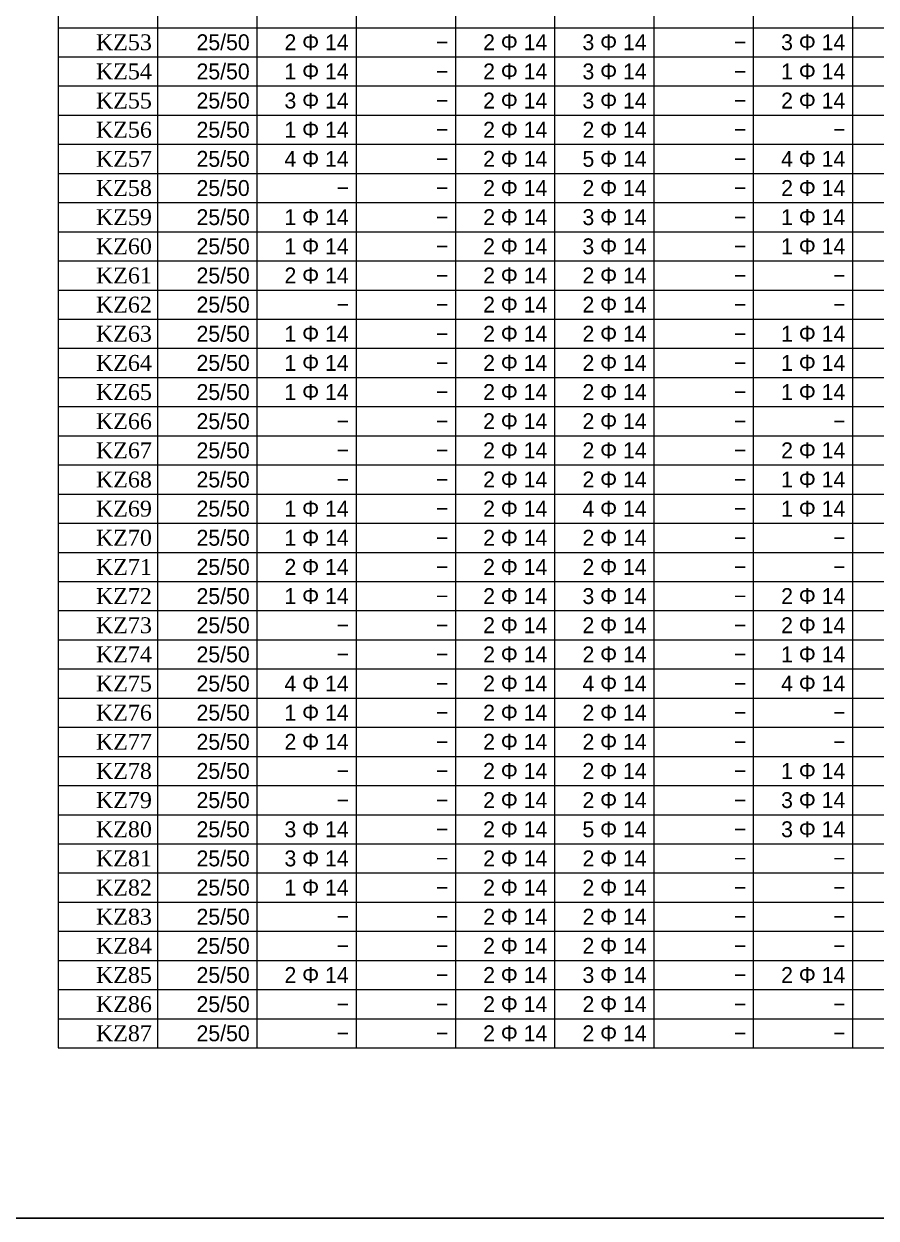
# Model space of a CAD drawing. Header units: millimetres. Extents: x 2232 to 85269, y -3593 to 5869.
# Drawn here: x 30451 to 31030, y -3593 to -2782 of the extents above; entities that cross this region are included whole.
import ezdxf

# ---------------------------------------------------------------- set-up
doc = ezdxf.new("R2010")
doc.units = ezdxf.units.MM
doc.layers.add('Donatı Metraj Tablosu', color=7, linetype='Continuous')
doc.layers.add('Standart', color=7, linetype='Continuous')
doc.styles.add('symbol_1_18', font='symbol.ttf', dxfattribs={"height": 0.2})
doc.styles.add('times new roman_1_18', font='times.ttf', dxfattribs={"height": 0.2})

# ---------------------------------------------------------------- blocks, each defined once
blk = doc.blocks.new('IDE212Entity7341')
at = {"layer": 'Donatı Metraj Tablosu', "color": 1, "linetype": 'Continuous', "lineweight": 5}
for points in [[(28798, 774.4), (28798, 0)], [(28828, 774.4), (28828, 0)], [(28858, 774.4), (28858, 0)], [(28888, 774.4), (28888, 0)], [(28918, 774.4), (28918, 0)], [(28948, 774.4), (28948, 0)], [(28978, 774.4), (28978, 0)], [(29008, 774.4), (29008, 0)], [(29038, 774.4), (29038, 0)], [(28798, 308), (29138, 308)], [(28798, 299.2), (29138, 299.2)], [(28798, 290.4), (29138, 290.4)], [(28798, 281.6), (29138, 281.6)], [(28798, 272.8), (29138, 272.8)], [(28798, 264), (29138, 264)], [(28798, 255.2), (29138, 255.2)], [(28798, 246.4), (29138, 246.4)], [(28798, 237.6), (29138, 237.6)], [(28798, 228.8), (29138, 228.8)], [(28798, 220), (29138, 220)], [(28798, 211.2), (29138, 211.2)], [(28798, 202.4), (29138, 202.4)], [(28798, 193.6), (29138, 193.6)], [(28798, 184.8), (29138, 184.8)], [(28798, 176), (29138, 176)], [(28798, 167.2), (29138, 167.2)], [(28798, 158.4), (29138, 158.4)], [(28798, 149.6), (29138, 149.6)], [(28798, 140.8), (29138, 140.8)], [(28798, 132), (29138, 132)], [(28798, 123.2), (29138, 123.2)], [(28798, 114.4), (29138, 114.4)], [(28798, 105.6), (29138, 105.6)], [(28798, 96.8), (29138, 96.8)], [(28798, 88), (29138, 88)], [(28798, 79.2), (29138, 79.2)], [(28798, 70.4), (29138, 70.4)], [(28798, 61.6), (29138, 61.6)], [(28798, 52.8), (29138, 52.8)], [(28798, 44), (29138, 44)], [(28798, 35.2), (29138, 35.2)], [(28798, 26.4), (29138, 26.4)], [(28798, 17.6), (29138, 17.6)], [(28798, 8.8), (29138, 8.8)], [(28798, 0), (29138, 0)]]:
    blk.add_lwpolyline(points, dxfattribs=at)
for s, style, p in [('KZ53', 'times new roman_1_18', (28809.44, 301.2)), ('25/50', 'symbol_1_18', (28839.83, 301.2)), ('2 F 14', 'symbol_1_18', (28866.39, 301.2)), ('-', 'symbol_1_18', (28912.1, 301.2)), ('2 F 14', 'symbol_1_18', (28926.39, 301.2)), ('3 F 14', 'symbol_1_18', (28956.39, 301.2)), ('-', 'symbol_1_18', (29002.1, 301.2)), ('3 F 14', 'symbol_1_18', (29016.39, 301.2)), ('KZ54', 'times new roman_1_18', (28809.44, 292.4)), ('25/50', 'symbol_1_18', (28839.83, 292.4)), ('1 F 14', 'symbol_1_18', (28866.39, 292.4)), ('2 F 14', 'symbol_1_18', (28926.39, 292.4)), ('3 F 14', 'symbol_1_18', (28956.39, 292.4)), ('1 F 14', 'symbol_1_18', (29016.39, 292.4)), ('-', 'symbol_1_18', (28912.1, 292.4)), ('-', 'symbol_1_18', (29002.1, 292.4)), ('25/50', 'symbol_1_18', (28839.83, 283.6)), ('3 F 14', 'symbol_1_18', (28866.39, 283.6)), ('2 F 14', 'symbol_1_18', (28926.39, 283.6)), ('3 F 14', 'symbol_1_18', (28956.39, 283.6)), ('2 F 14', 'symbol_1_18', (29016.39, 283.6)), ('KZ55', 'times new roman_1_18', (28809.44, 283.6)), ('-', 'symbol_1_18', (28912.1, 283.6)), ('-', 'symbol_1_18', (29002.1, 283.6)), ('KZ56', 'times new roman_1_18', (28809.44, 274.8)), ('25/50', 'symbol_1_18', (28839.83, 274.8)), ('1 F 14', 'symbol_1_18', (28866.39, 274.8)), ('2 F 14', 'symbol_1_18', (28926.39, 274.8)), ('2 F 14', 'symbol_1_18', (28956.39, 274.8)), ('-', 'symbol_1_18', (28912.1, 274.8)), ('-', 'symbol_1_18', (29002.1, 274.8)), ('-', 'symbol_1_18', (29032.1, 274.8)), ('KZ57', 'times new roman_1_18', (28809.44, 266)), ('25/50', 'symbol_1_18', (28839.83, 266)), ('4 F 14', 'symbol_1_18', (28866.39, 266)), ('2 F 14', 'symbol_1_18', (28926.39, 266)), ('5 F 14', 'symbol_1_18', (28956.39, 266)), ('4 F 14', 'symbol_1_18', (29016.39, 266)), ('-', 'symbol_1_18', (28912.1, 266)), ('-', 'symbol_1_18', (29002.1, 266)), ('KZ58', 'times new roman_1_18', (28809.44, 257.2)), ('25/50', 'symbol_1_18', (28839.83, 257.2)), ('-', 'symbol_1_18', (28882.1, 257.2)), ('-', 'symbol_1_18', (28912.1, 257.2)), ('2 F 14', 'symbol_1_18', (28926.39, 257.2)), ('2 F 14', 'symbol_1_18', (28956.39, 257.2)), ('-', 'symbol_1_18', (29002.1, 257.2)), ('2 F 14', 'symbol_1_18', (29016.39, 257.2)), ('KZ59', 'times new roman_1_18', (28809.44, 248.4)), ('25/50', 'symbol_1_18', (28839.83, 248.4)), ('1 F 14', 'symbol_1_18', (28866.39, 248.4)), ('2 F 14', 'symbol_1_18', (28926.39, 248.4)), ('3 F 14', 'symbol_1_18', (28956.39, 248.4)), ('1 F 14', 'symbol_1_18', (29016.39, 248.4)), ('-', 'symbol_1_18', (28912.1, 248.4)), ('-', 'symbol_1_18', (29002.1, 248.4)), ('KZ60', 'times new roman_1_18', (28809.44, 239.6)), ('25/50', 'symbol_1_18', (28839.83, 239.6)), ('1 F 14', 'symbol_1_18', (28866.39, 239.6)), ('-', 'symbol_1_18', (28912.1, 239.6)), ('2 F 14', 'symbol_1_18', (28926.39, 239.6)), ('3 F 14', 'symbol_1_18', (28956.39, 239.6)), ('-', 'symbol_1_18', (29002.1, 239.6)), ('1 F 14', 'symbol_1_18', (29016.39, 239.6)), ('KZ61', 'times new roman_1_18', (28809.44, 230.8)), ('25/50', 'symbol_1_18', (28839.83, 230.8)), ('2 F 14', 'symbol_1_18', (28866.39, 230.8)), ('2 F 14', 'symbol_1_18', (28926.39, 230.8)), ('2 F 14', 'symbol_1_18', (28956.39, 230.8)), ('-', 'symbol_1_18', (28912.1, 230.8)), ('-', 'symbol_1_18', (29002.1, 230.8)), ('-', 'symbol_1_18', (29032.1, 230.8)), ('KZ62', 'times new roman_1_18', (28809.44, 222)), ('25/50', 'symbol_1_18', (28839.83, 222)), ('-', 'symbol_1_18', (28882.1, 222)), ('-', 'symbol_1_18', (28912.1, 222)), ('2 F 14', 'symbol_1_18', (28926.39, 222)), ('2 F 14', 'symbol_1_18', (28956.39, 222)), ('-', 'symbol_1_18', (29002.1, 222)), ('-', 'symbol_1_18', (29032.1, 222)), ('KZ63', 'times new roman_1_18', (28809.44, 213.2)), ('25/50', 'symbol_1_18', (28839.83, 213.2)), ('1 F 14', 'symbol_1_18', (28866.39, 213.2)), ('2 F 14', 'symbol_1_18', (28926.39, 213.2)), ('2 F 14', 'symbol_1_18', (28956.39, 213.2)), ('1 F 14', 'symbol_1_18', (29016.39, 213.2)), ('-', 'symbol_1_18', (28912.1, 213.2)), ('-', 'symbol_1_18', (29002.1, 213.2)), ('KZ64', 'times new roman_1_18', (28809.44, 204.4)), ('25/50', 'symbol_1_18', (28839.83, 204.4)), ('1 F 14', 'symbol_1_18', (28866.39, 204.4)), ('2 F 14', 'symbol_1_18', (28926.39, 204.4)), ('2 F 14', 'symbol_1_18', (28956.39, 204.4)), ('1 F 14', 'symbol_1_18', (29016.39, 204.4)), ('-', 'symbol_1_18', (28912.1, 204.4)), ('-', 'symbol_1_18', (29002.1, 204.4)), ('KZ65', 'times new roman_1_18', (28809.44, 195.6)), ('25/50', 'symbol_1_18', (28839.83, 195.6)), ('1 F 14', 'symbol_1_18', (28866.39, 195.6)), ('2 F 14', 'symbol_1_18', (28926.39, 195.6)), ('2 F 14', 'symbol_1_18', (28956.39, 195.6)), ('1 F 14', 'symbol_1_18', (29016.39, 195.6)), ('-', 'symbol_1_18', (28912.1, 195.6)), ('-', 'symbol_1_18', (29002.1, 195.6)), ('KZ66', 'times new roman_1_18', (28809.44, 186.8)), ('25/50', 'symbol_1_18', (28839.83, 186.8)), ('2 F 14', 'symbol_1_18', (28926.39, 186.8)), ('2 F 14', 'symbol_1_18', (28956.39, 186.8)), ('-', 'symbol_1_18', (28882.1, 186.8)), ('-', 'symbol_1_18', (28912.1, 186.8)), ('-', 'symbol_1_18', (29002.1, 186.8)), ('-', 'symbol_1_18', (29032.1, 186.8)), ('KZ67', 'times new roman_1_18', (28809.44, 178)), ('25/50', 'symbol_1_18', (28839.83, 178)), ('-', 'symbol_1_18', (28882.1, 178)), ('-', 'symbol_1_18', (28912.1, 178)), ('2 F 14', 'symbol_1_18', (28926.39, 178)), ('2 F 14', 'symbol_1_18', (28956.39, 178)), ('-', 'symbol_1_18', (29002.1, 178)), ('2 F 14', 'symbol_1_18', (29016.39, 178)), ('KZ68', 'times new roman_1_18', (28809.44, 169.2)), ('25/50', 'symbol_1_18', (28839.83, 169.2)), ('2 F 14', 'symbol_1_18', (28926.39, 169.2)), ('2 F 14', 'symbol_1_18', (28956.39, 169.2)), ('1 F 14', 'symbol_1_18', (29016.39, 169.2)), ('-', 'symbol_1_18', (28882.1, 169.2)), ('-', 'symbol_1_18', (28912.1, 169.2)), ('-', 'symbol_1_18', (29002.1, 169.2)), ('KZ69', 'times new roman_1_18', (28809.44, 160.4)), ('25/50', 'symbol_1_18', (28839.83, 160.4)), ('1 F 14', 'symbol_1_18', (28866.39, 160.4)), ('-', 'symbol_1_18', (28912.1, 160.4)), ('2 F 14', 'symbol_1_18', (28926.39, 160.4)), ('4 F 14', 'symbol_1_18', (28956.39, 160.4)), ('-', 'symbol_1_18', (29002.1, 160.4)), ('1 F 14', 'symbol_1_18', (29016.39, 160.4)), ('KZ70', 'times new roman_1_18', (28809.44, 151.6)), ('25/50', 'symbol_1_18', (28839.83, 151.6)), ('1 F 14', 'symbol_1_18', (28866.39, 151.6)), ('2 F 14', 'symbol_1_18', (28926.39, 151.6)), ('2 F 14', 'symbol_1_18', (28956.39, 151.6)), ('-', 'symbol_1_18', (28912.1, 151.6)), ('-', 'symbol_1_18', (29002.1, 151.6)), ('-', 'symbol_1_18', (29032.1, 151.6)), ('25/50', 'symbol_1_18', (28839.83, 142.8)), ('KZ71', 'times new roman_1_18', (28809.44, 142.8)), ('2 F 14', 'symbol_1_18', (28866.39, 142.8)), ('-', 'symbol_1_18', (28912.1, 142.8)), ('2 F 14', 'symbol_1_18', (28926.39, 142.8)), ('2 F 14', 'symbol_1_18', (28956.39, 142.8)), ('-', 'symbol_1_18', (29002.1, 142.8)), ('-', 'symbol_1_18', (29032.1, 142.8)), ('KZ72', 'times new roman_1_18', (28809.44, 134)), ('25/50', 'symbol_1_18', (28839.83, 134)), ('1 F 14', 'symbol_1_18', (28866.39, 134)), ('2 F 14', 'symbol_1_18', (28926.39, 134)), ('3 F 14', 'symbol_1_18', (28956.39, 134)), ('2 F 14', 'symbol_1_18', (29016.39, 134)), ('-', 'symbol_1_18', (28912.1, 134)), ('-', 'symbol_1_18', (29002.1, 134)), ('KZ73', 'times new roman_1_18', (28809.44, 125.2)), ('25/50', 'symbol_1_18', (28839.83, 125.2)), ('2 F 14', 'symbol_1_18', (28926.39, 125.2)), ('2 F 14', 'symbol_1_18', (28956.39, 125.2)), ('2 F 14', 'symbol_1_18', (29016.39, 125.2)), ('-', 'symbol_1_18', (28882.1, 125.2)), ('-', 'symbol_1_18', (28912.1, 125.2)), ('-', 'symbol_1_18', (29002.1, 125.2)), ('KZ74', 'times new roman_1_18', (28809.44, 116.4)), ('25/50', 'symbol_1_18', (28839.83, 116.4)), ('2 F 14', 'symbol_1_18', (28926.39, 116.4)), ('2 F 14', 'symbol_1_18', (28956.39, 116.4)), ('1 F 14', 'symbol_1_18', (29016.39, 116.4)), ('-', 'symbol_1_18', (28882.1, 116.4)), ('-', 'symbol_1_18', (28912.1, 116.4)), ('-', 'symbol_1_18', (29002.1, 116.4)), ('KZ75', 'times new roman_1_18', (28809.44, 107.6)), ('25/50', 'symbol_1_18', (28839.83, 107.6)), ('4 F 14', 'symbol_1_18', (28866.39, 107.6)), ('2 F 14', 'symbol_1_18', (28926.39, 107.6)), ('4 F 14', 'symbol_1_18', (28956.39, 107.6)), ('4 F 14', 'symbol_1_18', (29016.39, 107.6)), ('-', 'symbol_1_18', (28912.1, 107.6)), ('-', 'symbol_1_18', (29002.1, 107.6)), ('KZ76', 'times new roman_1_18', (28809.44, 98.8)), ('25/50', 'symbol_1_18', (28839.83, 98.8)), ('1 F 14', 'symbol_1_18', (28866.39, 98.8)), ('-', 'symbol_1_18', (28912.1, 98.8)), ('2 F 14', 'symbol_1_18', (28926.39, 98.8)), ('2 F 14', 'symbol_1_18', (28956.39, 98.8)), ('-', 'symbol_1_18', (29002.1, 98.8)), ('-', 'symbol_1_18', (29032.1, 98.8)), ('KZ77', 'times new roman_1_18', (28809.44, 90)), ('25/50', 'symbol_1_18', (28839.83, 90)), ('2 F 14', 'symbol_1_18', (28866.39, 90)), ('2 F 14', 'symbol_1_18', (28926.39, 90)), ('2 F 14', 'symbol_1_18', (28956.39, 90)), ('-', 'symbol_1_18', (28912.1, 90)), ('-', 'symbol_1_18', (29002.1, 90)), ('-', 'symbol_1_18', (29032.1, 90)), ('KZ78', 'times new roman_1_18', (28809.44, 81.2)), ('25/50', 'symbol_1_18', (28839.83, 81.2)), ('-', 'symbol_1_18', (28882.1, 81.2)), ('-', 'symbol_1_18', (28912.1, 81.2)), ('2 F 14', 'symbol_1_18', (28926.39, 81.2)), ('2 F 14', 'symbol_1_18', (28956.39, 81.2)), ('-', 'symbol_1_18', (29002.1, 81.2)), ('1 F 14', 'symbol_1_18', (29016.39, 81.2)), ('KZ79', 'times new roman_1_18', (28809.44, 72.4)), ('25/50', 'symbol_1_18', (28839.83, 72.4)), ('2 F 14', 'symbol_1_18', (28926.39, 72.4)), ('2 F 14', 'symbol_1_18', (28956.39, 72.4)), ('3 F 14', 'symbol_1_18', (29016.39, 72.4)), ('-', 'symbol_1_18', (28882.1, 72.4)), ('-', 'symbol_1_18', (28912.1, 72.4)), ('-', 'symbol_1_18', (29002.1, 72.4)), ('25/50', 'symbol_1_18', (28839.83, 63.6)), ('KZ80', 'times new roman_1_18', (28809.44, 63.6)), ('3 F 14', 'symbol_1_18', (28866.39, 63.6)), ('-', 'symbol_1_18', (28912.1, 63.6)), ('2 F 14', 'symbol_1_18', (28926.39, 63.6)), ('5 F 14', 'symbol_1_18', (28956.39, 63.6)), ('-', 'symbol_1_18', (29002.1, 63.6)), ('3 F 14', 'symbol_1_18', (29016.39, 63.6)), ('KZ81', 'times new roman_1_18', (28809.44, 54.8)), ('25/50', 'symbol_1_18', (28839.83, 54.8)), ('3 F 14', 'symbol_1_18', (28866.39, 54.8)), ('2 F 14', 'symbol_1_18', (28926.39, 54.8)), ('2 F 14', 'symbol_1_18', (28956.39, 54.8)), ('-', 'symbol_1_18', (28912.1, 54.8)), ('-', 'symbol_1_18', (29002.1, 54.8)), ('-', 'symbol_1_18', (29032.1, 54.8)), ('KZ82', 'times new roman_1_18', (28809.44, 46)), ('25/50', 'symbol_1_18', (28839.83, 46)), ('1 F 14', 'symbol_1_18', (28866.39, 46)), ('2 F 14', 'symbol_1_18', (28926.39, 46)), ('2 F 14', 'symbol_1_18', (28956.39, 46)), ('-', 'symbol_1_18', (28912.1, 46)), ('-', 'symbol_1_18', (29002.1, 46)), ('-', 'symbol_1_18', (29032.1, 46)), ('KZ83', 'times new roman_1_18', (28809.44, 37.2)), ('25/50', 'symbol_1_18', (28839.83, 37.2)), ('-', 'symbol_1_18', (28882.1, 37.2)), ('-', 'symbol_1_18', (28912.1, 37.2)), ('2 F 14', 'symbol_1_18', (28926.39, 37.2)), ('2 F 14', 'symbol_1_18', (28956.39, 37.2)), ('-', 'symbol_1_18', (29002.1, 37.2)), ('-', 'symbol_1_18', (29032.1, 37.2)), ('KZ84', 'times new roman_1_18', (28809.44, 28.4)), ('25/50', 'symbol_1_18', (28839.83, 28.4)), ('2 F 14', 'symbol_1_18', (28926.39, 28.4)), ('2 F 14', 'symbol_1_18', (28956.39, 28.4)), ('-', 'symbol_1_18', (28882.1, 28.4)), ('-', 'symbol_1_18', (28912.1, 28.4)), ('-', 'symbol_1_18', (29002.1, 28.4)), ('-', 'symbol_1_18', (29032.1, 28.4)), ('KZ85', 'times new roman_1_18', (28809.44, 19.6)), ('25/50', 'symbol_1_18', (28839.83, 19.6)), ('2 F 14', 'symbol_1_18', (28866.39, 19.6)), ('-', 'symbol_1_18', (28912.1, 19.6)), ('2 F 14', 'symbol_1_18', (28926.39, 19.6)), ('3 F 14', 'symbol_1_18', (28956.39, 19.6)), ('-', 'symbol_1_18', (29002.1, 19.6)), ('2 F 14', 'symbol_1_18', (29016.39, 19.6)), ('KZ86', 'times new roman_1_18', (28809.44, 10.8)), ('25/50', 'symbol_1_18', (28839.83, 10.8)), ('2 F 14', 'symbol_1_18', (28926.39, 10.8)), ('2 F 14', 'symbol_1_18', (28956.39, 10.8)), ('-', 'symbol_1_18', (28882.1, 10.8)), ('-', 'symbol_1_18', (28912.1, 10.8)), ('-', 'symbol_1_18', (29002.1, 10.8)), ('-', 'symbol_1_18', (29032.1, 10.8)), ('KZ87', 'times new roman_1_18', (28809.44, 2)), ('25/50', 'symbol_1_18', (28839.83, 2)), ('-', 'symbol_1_18', (28882.1, 2)), ('-', 'symbol_1_18', (28912.1, 2)), ('2 F 14', 'symbol_1_18', (28926.39, 2)), ('2 F 14', 'symbol_1_18', (28956.39, 2)), ('-', 'symbol_1_18', (29002.1, 2)), ('-', 'symbol_1_18', (29032.1, 2))]:
    blk.add_text(s, height=4.8, dxfattribs=dict(at, style=style)).set_placement(p)

msp = doc.modelspace()

# ---------------------------------------------------------------- linework, layer by layer
msp.add_line((3332.36, -3593.4), (85269.24, -3593.4))

# ---------------------------------------------------------------- block references
at = {"layer": 'Standart', "xscale": 2.25, "yscale": 2.25, "zscale": 2.25}
msp.add_blockref('IDE212Entity7341', (-34321.45, -3477.75), dxfattribs=at)

doc.saveas('drawing.dxf')
